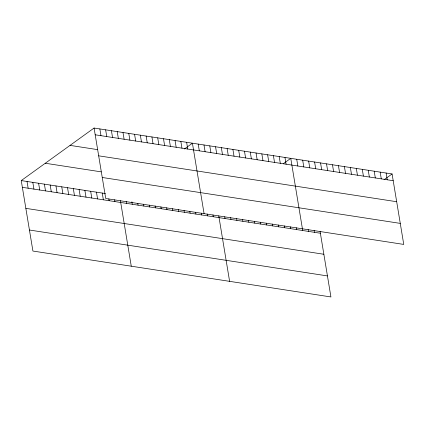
<?xml version="1.0" encoding="UTF-8"?>
<svg xmlns="http://www.w3.org/2000/svg" width="425" height="425" viewBox="0 0 425 425"><rect width="100%" height="100%" fill="white"/><g stroke="black" fill="none" stroke-linecap="round" stroke-linejoin="round"><path stroke-width="0.64" d="M320.078 231.397L330.926 296.953L32.916 251.048L21.25 180.583L94.074 128.047L392.084 173.952L403.75 244.417L105.735 198.512L94.074 128.047M184.407 148.978L192.413 143.198L204.08 213.658M283.252 163.763L290.758 158.344L302.425 228.809M384.072 179.732L392.084 173.952M95.189 134.794L393.199 180.699M70.04 145.382L97.681 149.643M98.669 155.821L396.684 201.726M45.278 163.248L101.203 171.859M102.255 177.485L400.27 223.391M21.25 180.583L105.453 193.556M22.366 187.329L320.381 233.235M25.845 208.356L323.861 254.262M29.437 230.021L327.447 275.926M386.123 173.033L387.244 179.786M380.163 172.12L381.283 178.867M374.202 171.201L375.323 177.947M368.241 170.282L369.362 177.028M362.286 169.363L363.402 176.109M356.325 168.443L357.441 175.196M350.365 167.53L351.48 174.277M344.404 166.611L345.52 173.357M338.443 165.692L339.559 172.438M332.483 164.773L333.598 171.519M326.522 163.853L327.638 170.6M320.562 162.934L321.677 169.687M314.601 162.021L315.717 168.768M308.64 161.102L309.756 167.848M302.68 160.183L303.795 166.929M314.118 230.477L314.42 232.316M296.719 159.263L297.84 166.01M308.157 229.558L308.46 231.402M302.196 228.639L302.499 230.483M284.973 157.457L286.094 164.204M296.236 227.726L296.538 229.564M279.188 156.565L280.309 163.312M290.275 226.807L290.578 228.645M273.408 155.672L274.523 162.419M284.314 225.887L284.617 227.726M267.623 154.78L268.738 161.532M278.354 224.968L278.657 226.812M261.837 153.893L262.953 160.639M272.393 224.049L272.696 225.893M256.052 153L257.168 159.747M266.433 223.136L266.741 224.974M250.267 152.107L251.382 158.854M260.472 222.217L260.78 224.055M244.481 151.215L245.597 157.967M254.511 221.298L254.819 223.136M238.696 150.328L239.812 157.075M248.551 220.378L248.859 222.217M232.911 149.435L234.026 156.182M242.59 219.459L242.898 221.303M227.125 148.543L228.241 155.29M236.635 218.54L236.938 220.384M221.34 147.65L222.456 154.403M230.674 217.627L230.977 219.465M215.555 146.763L216.67 153.51M224.713 216.708L225.016 218.546M209.769 145.871L210.89 152.617M218.753 215.788L229.606 281.345M203.984 144.978L205.105 151.725M212.968 214.896L213.27 216.739M198.199 144.086L199.32 150.838M207.182 214.003L207.485 215.847M201.397 213.116L201.7 214.954M186.633 142.306L187.749 149.053M195.612 212.224L195.914 214.062M180.848 141.413L181.964 148.16M189.826 211.331L190.129 213.175M175.063 140.526L176.178 147.273M184.041 210.439L184.344 212.282M169.278 139.634L170.393 146.381M178.256 209.552L178.564 211.39M163.492 138.741L164.608 145.488M172.47 208.659L172.778 210.497M157.707 137.849L158.822 144.596M166.685 207.767L166.993 209.61M151.922 136.962L153.037 143.708M160.9 206.879L161.208 208.718M146.136 136.069L147.252 142.816M155.114 205.987L155.423 207.825M140.351 135.177L141.467 141.923M149.334 205.094L149.637 206.933M134.566 134.284L135.681 141.036M143.549 204.202L143.852 206.045M128.78 133.397L129.896 140.144M137.764 203.315L138.067 205.153M122.995 132.504L124.116 139.251M131.877 201.806L132.281 204.26M117.21 131.612L118.331 138.359M126.193 201.53L126.496 203.368M111.424 130.719L112.545 137.472M120.408 200.637L131.261 266.193M105.639 129.832L106.76 136.579M114.623 199.75L114.925 201.588M99.854 128.94L100.975 135.687M108.837 198.857L109.14 200.696M102.239 193.056L103.355 199.808M96.454 192.169L97.569 198.916M90.668 191.277L91.784 198.023M84.883 190.384L86.004 197.131M79.098 189.492L80.219 196.244M73.312 188.604L74.433 195.351M67.527 187.712L68.648 194.459M61.747 186.819L62.863 193.566M55.962 185.927L57.078 192.679M50.177 185.04L51.292 191.787M44.391 184.147L45.507 190.894M38.606 183.255L39.722 190.002M32.821 182.362L33.936 189.114M27.035 181.475L28.151 188.222"/></g></svg>
